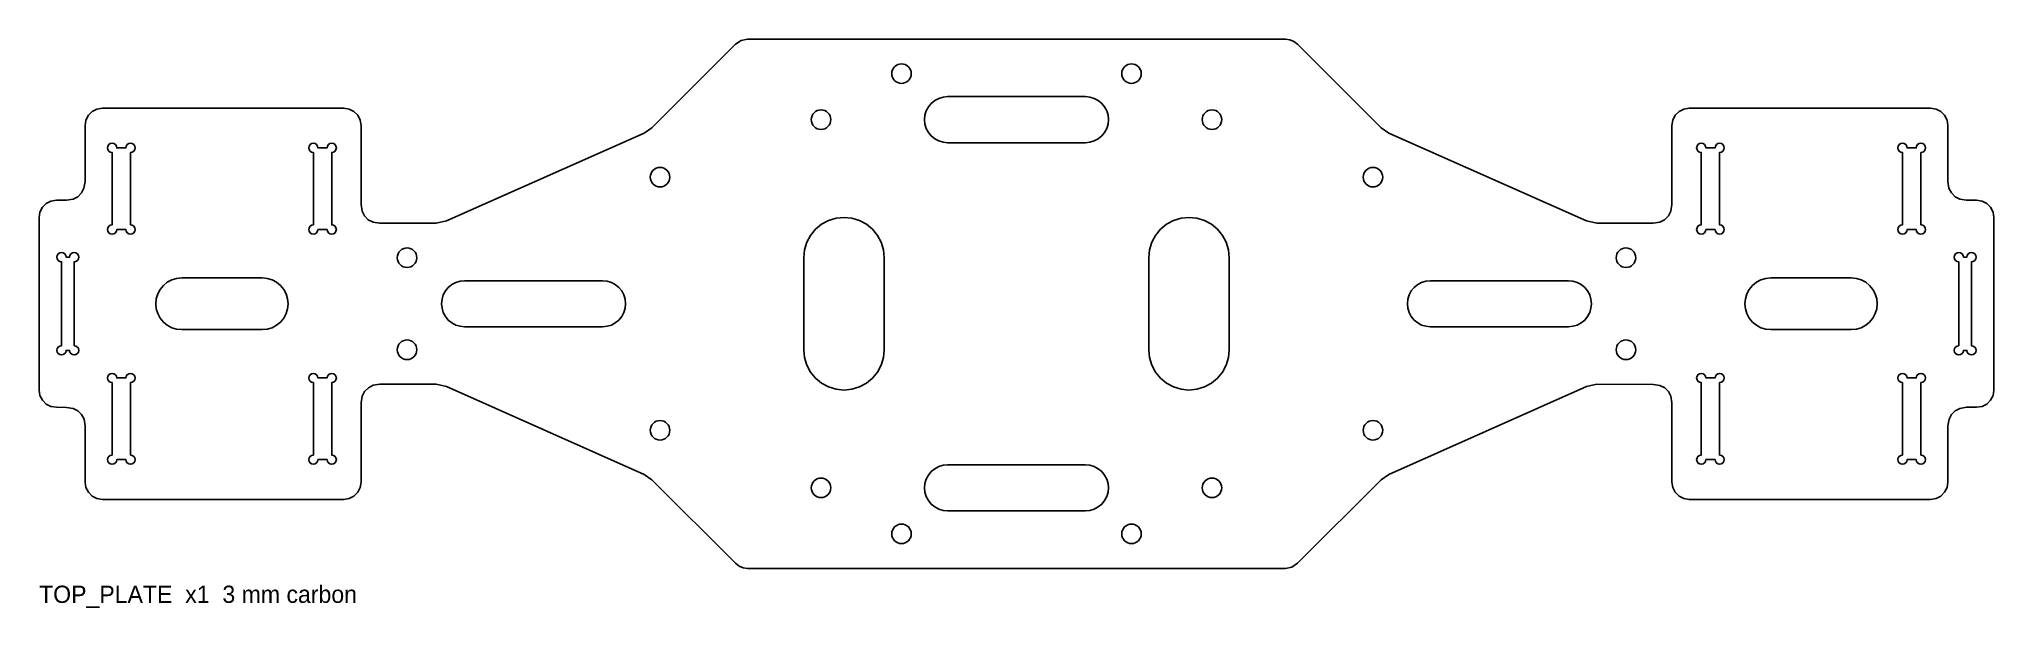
# Model space of a CAD drawing. Header units: millimetres. Extents: x -170 to 170, y -53 to 46.
import ezdxf

# ---------------------------------------------------------------- set-up
doc = ezdxf.new("R2010")
doc.units = ezdxf.units.MM
for name, color, linetype in [('CUT_INNER', 5, 'Continuous'), ('CUT_OUTER', 1, 'Continuous'), ('NOTES', 7, 'Continuous')]:
    doc.layers.add(name, color=color, linetype=linetype)

msp = doc.modelspace()

# ---------------------------------------------------------------- linework, layer by layer
at = {"layer": 'CUT_INNER'}
for points in [[(12, 36), (12.78, 35.92), (13.53, 35.7), (14.22, 35.33), (14.83, 34.83), (15.33, 34.22), (15.7, 33.53), (15.92, 32.78), (16, 32), (15.92, 31.22), (15.7, 30.47), (15.33, 29.78), (14.83, 29.17), (14.22, 28.67), (13.53, 28.3), (12.78, 28.08), (12, 28), (-12, 28), (-12.78, 28.08), (-13.53, 28.3), (-14.22, 28.67), (-14.83, 29.17), (-15.33, 29.78), (-15.7, 30.47), (-15.92, 31.22), (-16, 32), (-15.92, 32.78), (-15.7, 33.53), (-15.33, 34.22), (-14.83, 34.83), (-14.22, 35.33), (-13.53, 35.7), (-12.78, 35.92), (-12, 36)], [(-156.73, 12.33), (-156.99, 12.16), (-157.3, 12.1), (-157.61, 12.16), (-157.87, 12.33), (-158.04, 12.59), (-158.1, 12.9), (-158.04, 13.21), (-157.87, 13.47), (-157.61, 13.64), (-157.3, 13.7), (-157.3, 26.3), (-157.61, 26.36), (-157.87, 26.53), (-158.04, 26.79), (-158.1, 27.1), (-158.04, 27.41), (-157.87, 27.67), (-157.61, 27.84), (-157.3, 27.9), (-156.99, 27.84), (-156.73, 27.67), (-156.56, 27.41), (-156.5, 27.1), (-154.9, 27.1), (-154.84, 27.41), (-154.67, 27.67), (-154.41, 27.84), (-154.1, 27.9), (-153.79, 27.84), (-153.53, 27.67), (-153.36, 27.41), (-153.3, 27.1), (-153.36, 26.79), (-153.53, 26.53), (-153.79, 26.36), (-154.1, 26.3), (-154.1, 13.7), (-153.79, 13.64), (-153.53, 13.47), (-153.36, 13.21), (-153.3, 12.9), (-153.36, 12.59), (-153.53, 12.33), (-153.79, 12.16), (-154.1, 12.1), (-154.41, 12.16), (-154.67, 12.33), (-154.84, 12.59), (-154.9, 12.9), (-156.5, 12.9), (-156.56, 12.59)], [(-121.73, 12.33), (-121.99, 12.16), (-122.3, 12.1), (-122.61, 12.16), (-122.87, 12.33), (-123.04, 12.59), (-123.1, 12.9), (-123.04, 13.21), (-122.87, 13.47), (-122.61, 13.64), (-122.3, 13.7), (-122.3, 26.3), (-122.61, 26.36), (-122.87, 26.53), (-123.04, 26.79), (-123.1, 27.1), (-123.04, 27.41), (-122.87, 27.67), (-122.61, 27.84), (-122.3, 27.9), (-121.99, 27.84), (-121.73, 27.67), (-121.56, 27.41), (-121.5, 27.1), (-119.9, 27.1), (-119.84, 27.41), (-119.67, 27.67), (-119.41, 27.84), (-119.1, 27.9), (-118.79, 27.84), (-118.53, 27.67), (-118.36, 27.41), (-118.3, 27.1), (-118.36, 26.79), (-118.53, 26.53), (-118.79, 26.36), (-119.1, 26.3), (-119.1, 13.7), (-118.79, 13.64), (-118.53, 13.47), (-118.36, 13.21), (-118.3, 12.9), (-118.36, 12.59), (-118.53, 12.33), (-118.79, 12.16), (-119.1, 12.1), (-119.41, 12.16), (-119.67, 12.33), (-119.84, 12.59), (-119.9, 12.9), (-121.5, 12.9), (-121.56, 12.59)], [(119.67, 12.33), (119.41, 12.16), (119.1, 12.1), (118.79, 12.16), (118.53, 12.33), (118.36, 12.59), (118.3, 12.9), (118.36, 13.21), (118.53, 13.47), (118.79, 13.64), (119.1, 13.7), (119.1, 26.3), (118.79, 26.36), (118.53, 26.53), (118.36, 26.79), (118.3, 27.1), (118.36, 27.41), (118.53, 27.67), (118.79, 27.84), (119.1, 27.9), (119.41, 27.84), (119.67, 27.67), (119.84, 27.41), (119.9, 27.1), (121.5, 27.1), (121.56, 27.41), (121.73, 27.67), (121.99, 27.84), (122.3, 27.9), (122.61, 27.84), (122.87, 27.67), (123.04, 27.41), (123.1, 27.1), (123.04, 26.79), (122.87, 26.53), (122.61, 26.36), (122.3, 26.3), (122.3, 13.7), (122.61, 13.64), (122.87, 13.47), (123.04, 13.21), (123.1, 12.9), (123.04, 12.59), (122.87, 12.33), (122.61, 12.16), (122.3, 12.1), (121.99, 12.16), (121.73, 12.33), (121.56, 12.59), (121.5, 12.9), (119.9, 12.9), (119.84, 12.59)], [(154.67, 12.33), (154.41, 12.16), (154.1, 12.1), (153.79, 12.16), (153.53, 12.33), (153.36, 12.59), (153.3, 12.9), (153.36, 13.21), (153.53, 13.47), (153.79, 13.64), (154.1, 13.7), (154.1, 26.3), (153.79, 26.36), (153.53, 26.53), (153.36, 26.79), (153.3, 27.1), (153.36, 27.41), (153.53, 27.67), (153.79, 27.84), (154.1, 27.9), (154.41, 27.84), (154.67, 27.67), (154.84, 27.41), (154.9, 27.1), (156.5, 27.1), (156.56, 27.41), (156.73, 27.67), (156.99, 27.84), (157.3, 27.9), (157.61, 27.84), (157.87, 27.67), (158.04, 27.41), (158.1, 27.1), (158.04, 26.79), (157.87, 26.53), (157.61, 26.36), (157.3, 26.3), (157.3, 13.7), (157.61, 13.64), (157.87, 13.47), (158.04, 13.21), (158.1, 12.9), (158.04, 12.59), (157.87, 12.33), (157.61, 12.16), (157.3, 12.1), (156.99, 12.16), (156.73, 12.33), (156.56, 12.59), (156.5, 12.9), (154.9, 12.9), (154.84, 12.59)], [(-37, 8), (-36.87, 9.37), (-36.47, 10.68), (-35.82, 11.89), (-34.95, 12.95), (-33.89, 13.82), (-32.68, 14.47), (-31.37, 14.87), (-30, 15), (-28.63, 14.87), (-27.32, 14.47), (-26.11, 13.82), (-25.05, 12.95), (-24.18, 11.89), (-23.53, 10.68), (-23.13, 9.37), (-23, 8), (-23, -8), (-23.13, -9.37), (-23.53, -10.68), (-24.18, -11.89), (-25.05, -12.95), (-26.11, -13.82), (-27.32, -14.47), (-28.63, -14.87), (-30, -15), (-31.37, -14.87), (-32.68, -14.47), (-33.89, -13.82), (-34.95, -12.95), (-35.82, -11.89), (-36.47, -10.68), (-36.87, -9.37), (-37, -8)], [(23, 8), (23.13, 9.37), (23.53, 10.68), (24.18, 11.89), (25.05, 12.95), (26.11, 13.82), (27.32, 14.47), (28.63, 14.87), (30, 15), (31.37, 14.87), (32.68, 14.47), (33.89, 13.82), (34.95, 12.95), (35.82, 11.89), (36.47, 10.68), (36.87, 9.37), (37, 8), (37, -8), (36.87, -9.37), (36.47, -10.68), (35.82, -11.89), (34.95, -12.95), (33.89, -13.82), (32.68, -14.47), (31.37, -14.87), (30, -15), (28.63, -14.87), (27.32, -14.47), (26.11, -13.82), (25.05, -12.95), (24.18, -11.89), (23.53, -10.68), (23.13, -9.37), (23, -8)], [(-165.53, -8.67), (-165.79, -8.84), (-166.1, -8.9), (-166.41, -8.84), (-166.67, -8.67), (-166.84, -8.41), (-166.9, -8.1), (-166.84, -7.79), (-166.67, -7.53), (-166.41, -7.36), (-166.1, -7.3), (-166.1, 7.3), (-166.41, 7.36), (-166.67, 7.53), (-166.84, 7.79), (-166.9, 8.1), (-166.84, 8.41), (-166.67, 8.67), (-166.41, 8.84), (-166.1, 8.9), (-165.79, 8.84), (-165.53, 8.67), (-165.36, 8.41), (-165.3, 8.1), (-164.7, 8.1), (-164.64, 8.41), (-164.47, 8.67), (-164.21, 8.84), (-163.9, 8.9), (-163.59, 8.84), (-163.33, 8.67), (-163.16, 8.41), (-163.1, 8.1), (-163.16, 7.79), (-163.33, 7.53), (-163.59, 7.36), (-163.9, 7.3), (-163.9, -7.3), (-163.59, -7.36), (-163.33, -7.53), (-163.16, -7.79), (-163.1, -8.1), (-163.16, -8.41), (-163.33, -8.67), (-163.59, -8.84), (-163.9, -8.9), (-164.21, -8.84), (-164.47, -8.67), (-164.64, -8.41), (-164.7, -8.1), (-165.3, -8.1), (-165.36, -8.41)], [(164.47, -8.67), (164.21, -8.84), (163.9, -8.9), (163.59, -8.84), (163.33, -8.67), (163.16, -8.41), (163.1, -8.1), (163.16, -7.79), (163.33, -7.53), (163.59, -7.36), (163.9, -7.3), (163.9, 7.3), (163.59, 7.36), (163.33, 7.53), (163.16, 7.79), (163.1, 8.1), (163.16, 8.41), (163.33, 8.67), (163.59, 8.84), (163.9, 8.9), (164.21, 8.84), (164.47, 8.67), (164.64, 8.41), (164.7, 8.1), (165.3, 8.1), (165.36, 8.41), (165.53, 8.67), (165.79, 8.84), (166.1, 8.9), (166.41, 8.84), (166.67, 8.67), (166.84, 8.41), (166.9, 8.1), (166.84, 7.79), (166.67, 7.53), (166.41, 7.36), (166.1, 7.3), (166.1, -7.3), (166.41, -7.36), (166.67, -7.53), (166.84, -7.79), (166.9, -8.1), (166.84, -8.41), (166.67, -8.67), (166.41, -8.84), (166.1, -8.9), (165.79, -8.84), (165.53, -8.67), (165.36, -8.41), (165.3, -8.1), (164.7, -8.1), (164.64, -8.41)], [(-145.2, -4.5), (-146.08, -4.41), (-146.92, -4.16), (-147.7, -3.74), (-148.38, -3.18), (-148.94, -2.5), (-149.36, -1.72), (-149.61, -0.88), (-149.7, 0), (-149.61, 0.88), (-149.36, 1.72), (-148.94, 2.5), (-148.38, 3.18), (-147.7, 3.74), (-146.92, 4.16), (-146.08, 4.41), (-145.2, 4.5), (-131.2, 4.5), (-130.32, 4.41), (-129.48, 4.16), (-128.7, 3.74), (-128.02, 3.18), (-127.46, 2.5), (-127.04, 1.72), (-126.79, 0.88), (-126.7, 0), (-126.79, -0.88), (-127.04, -1.72), (-127.46, -2.5), (-128.02, -3.18), (-128.7, -3.74), (-129.48, -4.16), (-130.32, -4.41), (-131.2, -4.5)], [(-96, -4), (-96.78, -3.92), (-97.53, -3.7), (-98.22, -3.33), (-98.83, -2.83), (-99.33, -2.22), (-99.7, -1.53), (-99.92, -0.78), (-100, 0), (-99.92, 0.78), (-99.7, 1.53), (-99.33, 2.22), (-98.83, 2.83), (-98.22, 3.33), (-97.53, 3.7), (-96.78, 3.92), (-96, 4), (-72, 4), (-71.22, 3.92), (-70.47, 3.7), (-69.78, 3.33), (-69.17, 2.83), (-68.67, 2.22), (-68.3, 1.53), (-68.08, 0.78), (-68, 0), (-68.08, -0.78), (-68.3, -1.53), (-68.67, -2.22), (-69.17, -2.83), (-69.78, -3.33), (-70.47, -3.7), (-71.22, -3.92), (-72, -4)], [(96, 4), (96.78, 3.92), (97.53, 3.7), (98.22, 3.33), (98.83, 2.83), (99.33, 2.22), (99.7, 1.53), (99.92, 0.78), (100, 0), (99.92, -0.78), (99.7, -1.53), (99.33, -2.22), (98.83, -2.83), (98.22, -3.33), (97.53, -3.7), (96.78, -3.92), (96, -4), (72, -4), (71.22, -3.92), (70.47, -3.7), (69.78, -3.33), (69.17, -2.83), (68.67, -2.22), (68.3, -1.53), (68.08, -0.78), (68, 0), (68.08, 0.78), (68.3, 1.53), (68.67, 2.22), (69.17, 2.83), (69.78, 3.33), (70.47, 3.7), (71.22, 3.92), (72, 4)], [(145.2, 4.5), (146.08, 4.41), (146.92, 4.16), (147.7, 3.74), (148.38, 3.18), (148.94, 2.5), (149.36, 1.72), (149.61, 0.88), (149.7, 0), (149.61, -0.88), (149.36, -1.72), (148.94, -2.5), (148.38, -3.18), (147.7, -3.74), (146.92, -4.16), (146.08, -4.41), (145.2, -4.5), (131.2, -4.5), (130.32, -4.41), (129.48, -4.16), (128.7, -3.74), (128.02, -3.18), (127.46, -2.5), (127.04, -1.72), (126.79, -0.88), (126.7, 0), (126.79, 0.88), (127.04, 1.72), (127.46, 2.5), (128.02, 3.18), (128.7, 3.74), (129.48, 4.16), (130.32, 4.41), (131.2, 4.5)], [(-156.73, -27.67), (-156.99, -27.84), (-157.3, -27.9), (-157.61, -27.84), (-157.87, -27.67), (-158.04, -27.41), (-158.1, -27.1), (-158.04, -26.79), (-157.87, -26.53), (-157.61, -26.36), (-157.3, -26.3), (-157.3, -13.7), (-157.61, -13.64), (-157.87, -13.47), (-158.04, -13.21), (-158.1, -12.9), (-158.04, -12.59), (-157.87, -12.33), (-157.61, -12.16), (-157.3, -12.1), (-156.99, -12.16), (-156.73, -12.33), (-156.56, -12.59), (-156.5, -12.9), (-154.9, -12.9), (-154.84, -12.59), (-154.67, -12.33), (-154.41, -12.16), (-154.1, -12.1), (-153.79, -12.16), (-153.53, -12.33), (-153.36, -12.59), (-153.3, -12.9), (-153.36, -13.21), (-153.53, -13.47), (-153.79, -13.64), (-154.1, -13.7), (-154.1, -26.3), (-153.79, -26.36), (-153.53, -26.53), (-153.36, -26.79), (-153.3, -27.1), (-153.36, -27.41), (-153.53, -27.67), (-153.79, -27.84), (-154.1, -27.9), (-154.41, -27.84), (-154.67, -27.67), (-154.84, -27.41), (-154.9, -27.1), (-156.5, -27.1), (-156.56, -27.41)], [(-121.73, -27.67), (-121.99, -27.84), (-122.3, -27.9), (-122.61, -27.84), (-122.87, -27.67), (-123.04, -27.41), (-123.1, -27.1), (-123.04, -26.79), (-122.87, -26.53), (-122.61, -26.36), (-122.3, -26.3), (-122.3, -13.7), (-122.61, -13.64), (-122.87, -13.47), (-123.04, -13.21), (-123.1, -12.9), (-123.04, -12.59), (-122.87, -12.33), (-122.61, -12.16), (-122.3, -12.1), (-121.99, -12.16), (-121.73, -12.33), (-121.56, -12.59), (-121.5, -12.9), (-119.9, -12.9), (-119.84, -12.59), (-119.67, -12.33), (-119.41, -12.16), (-119.1, -12.1), (-118.79, -12.16), (-118.53, -12.33), (-118.36, -12.59), (-118.3, -12.9), (-118.36, -13.21), (-118.53, -13.47), (-118.79, -13.64), (-119.1, -13.7), (-119.1, -26.3), (-118.79, -26.36), (-118.53, -26.53), (-118.36, -26.79), (-118.3, -27.1), (-118.36, -27.41), (-118.53, -27.67), (-118.79, -27.84), (-119.1, -27.9), (-119.41, -27.84), (-119.67, -27.67), (-119.84, -27.41), (-119.9, -27.1), (-121.5, -27.1), (-121.56, -27.41)], [(119.67, -27.67), (119.41, -27.84), (119.1, -27.9), (118.79, -27.84), (118.53, -27.67), (118.36, -27.41), (118.3, -27.1), (118.36, -26.79), (118.53, -26.53), (118.79, -26.36), (119.1, -26.3), (119.1, -13.7), (118.79, -13.64), (118.53, -13.47), (118.36, -13.21), (118.3, -12.9), (118.36, -12.59), (118.53, -12.33), (118.79, -12.16), (119.1, -12.1), (119.41, -12.16), (119.67, -12.33), (119.84, -12.59), (119.9, -12.9), (121.5, -12.9), (121.56, -12.59), (121.73, -12.33), (121.99, -12.16), (122.3, -12.1), (122.61, -12.16), (122.87, -12.33), (123.04, -12.59), (123.1, -12.9), (123.04, -13.21), (122.87, -13.47), (122.61, -13.64), (122.3, -13.7), (122.3, -26.3), (122.61, -26.36), (122.87, -26.53), (123.04, -26.79), (123.1, -27.1), (123.04, -27.41), (122.87, -27.67), (122.61, -27.84), (122.3, -27.9), (121.99, -27.84), (121.73, -27.67), (121.56, -27.41), (121.5, -27.1), (119.9, -27.1), (119.84, -27.41)], [(154.67, -27.67), (154.41, -27.84), (154.1, -27.9), (153.79, -27.84), (153.53, -27.67), (153.36, -27.41), (153.3, -27.1), (153.36, -26.79), (153.53, -26.53), (153.79, -26.36), (154.1, -26.3), (154.1, -13.7), (153.79, -13.64), (153.53, -13.47), (153.36, -13.21), (153.3, -12.9), (153.36, -12.59), (153.53, -12.33), (153.79, -12.16), (154.1, -12.1), (154.41, -12.16), (154.67, -12.33), (154.84, -12.59), (154.9, -12.9), (156.5, -12.9), (156.56, -12.59), (156.73, -12.33), (156.99, -12.16), (157.3, -12.1), (157.61, -12.16), (157.87, -12.33), (158.04, -12.59), (158.1, -12.9), (158.04, -13.21), (157.87, -13.47), (157.61, -13.64), (157.3, -13.7), (157.3, -26.3), (157.61, -26.36), (157.87, -26.53), (158.04, -26.79), (158.1, -27.1), (158.04, -27.41), (157.87, -27.67), (157.61, -27.84), (157.3, -27.9), (156.99, -27.84), (156.73, -27.67), (156.56, -27.41), (156.5, -27.1), (154.9, -27.1), (154.84, -27.41)], [(12, -28), (12.78, -28.08), (13.53, -28.3), (14.22, -28.67), (14.83, -29.17), (15.33, -29.78), (15.7, -30.47), (15.92, -31.22), (16, -32), (15.92, -32.78), (15.7, -33.53), (15.33, -34.22), (14.83, -34.83), (14.22, -35.33), (13.53, -35.7), (12.78, -35.92), (12, -36), (-12, -36), (-12.78, -35.92), (-13.53, -35.7), (-14.22, -35.33), (-14.83, -34.83), (-15.33, -34.22), (-15.7, -33.53), (-15.92, -32.78), (-16, -32), (-15.92, -31.22), (-15.7, -30.47), (-15.33, -29.78), (-14.83, -29.17), (-14.22, -28.67), (-13.53, -28.3), (-12.78, -28.08), (-12, -28)]]:
    msp.add_lwpolyline(points, close=True, dxfattribs=at)
for centre in [(-20, 40), (20, 40), (-34, 32), (34, 32), (-62, 22), (62, 22), (-106, 8), (106, 8), (-106, -8), (106, -8), (-62, -22), (62, -22), (-34, -32), (34, -32), (-20, -40), (20, -40)]:
    msp.add_circle(centre, 1.7, dxfattribs=at)
at = {"layer": 'CUT_OUTER'}
msp.add_lwpolyline([(-170, 15), (-169.85, 15.93), (-169.43, 16.76), (-168.76, 17.43), (-167.93, 17.85), (-167, 18), (-165.24, 18), (-164.09, 18.18), (-163.27, 18.6), (-162.61, 19.26), (-162.19, 20.08), (-162.01, 21.23), (-162, 31), (-161.85, 31.93), (-161.43, 32.76), (-160.76, 33.43), (-159.93, 33.85), (-159, 34), (-117, 34), (-116.07, 33.85), (-115.24, 33.43), (-114.57, 32.76), (-114.15, 31.93), (-114, 31), (-114, 17.24), (-113.82, 16.09), (-113.4, 15.27), (-112.74, 14.61), (-111.92, 14.19), (-110.77, 14.01), (-100.96, 14), (-99.13, 14.39), (-64.76, 29.66), (-63.41, 30.59), (-48.88, 45.12), (-47.91, 45.77), (-46.76, 46), (46.76, 46), (47.53, 45.9), (48.26, 45.6), (48.88, 45.12), (63.41, 30.59), (64.76, 29.66), (99.13, 14.39), (100.95, 14), (110.76, 14), (111.91, 14.18), (112.73, 14.6), (113.39, 15.26), (113.81, 16.08), (113.99, 17.23), (114, 31), (114.15, 31.93), (114.57, 32.76), (115.24, 33.43), (116.07, 33.85), (117, 34), (159, 34), (159.93, 33.85), (160.76, 33.43), (161.43, 32.76), (161.85, 31.93), (162, 31), (162, 21.24), (162.18, 20.09), (162.6, 19.27), (163.26, 18.61), (164.08, 18.19), (165.23, 18.01), (167, 18), (167.93, 17.86), (168.77, 17.43), (169.43, 16.77), (169.85, 15.93), (170, 15), (170, -15), (169.85, -15.93), (169.43, -16.76), (168.76, -17.43), (167.93, -17.85), (167, -18), (165.24, -18), (164.09, -18.18), (163.27, -18.6), (162.61, -19.26), (162.19, -20.08), (162.01, -21.23), (162, -31), (161.85, -31.93), (161.43, -32.76), (160.76, -33.43), (159.93, -33.85), (159, -34), (117, -34), (116.07, -33.85), (115.24, -33.43), (114.57, -32.76), (114.15, -31.93), (114, -31), (114, -17.24), (113.82, -16.09), (113.4, -15.27), (112.74, -14.61), (111.92, -14.19), (110.77, -14.01), (100.96, -14), (99.13, -14.39), (64.76, -29.66), (63.41, -30.59), (48.88, -45.12), (47.91, -45.77), (46.76, -46), (-46.76, -46), (-47.53, -45.9), (-48.26, -45.6), (-48.88, -45.12), (-63.41, -30.59), (-64.76, -29.66), (-99.13, -14.39), (-100.95, -14), (-110.76, -14), (-111.91, -14.18), (-112.73, -14.6), (-113.39, -15.26), (-113.81, -16.08), (-113.99, -17.23), (-114, -31), (-114.15, -31.93), (-114.57, -32.76), (-115.24, -33.43), (-116.07, -33.85), (-117, -34), (-159, -34), (-159.93, -33.85), (-160.76, -33.43), (-161.43, -32.76), (-161.85, -31.93), (-162, -31), (-162, -21.24), (-162.18, -20.09), (-162.6, -19.27), (-163.26, -18.61), (-164.08, -18.19), (-165.23, -18.01), (-167, -18), (-167.93, -17.86), (-168.77, -17.43), (-169.43, -16.77), (-169.85, -15.93), (-170, -15)], close=True, dxfattribs=at)

# ---------------------------------------------------------------- texts
at = {"layer": 'NOTES'}
msp.add_text('TOP_PLATE  x1  3 mm carbon', height=3, dxfattribs=at).set_placement((-170, -52))

doc.saveas('drawing.dxf')
